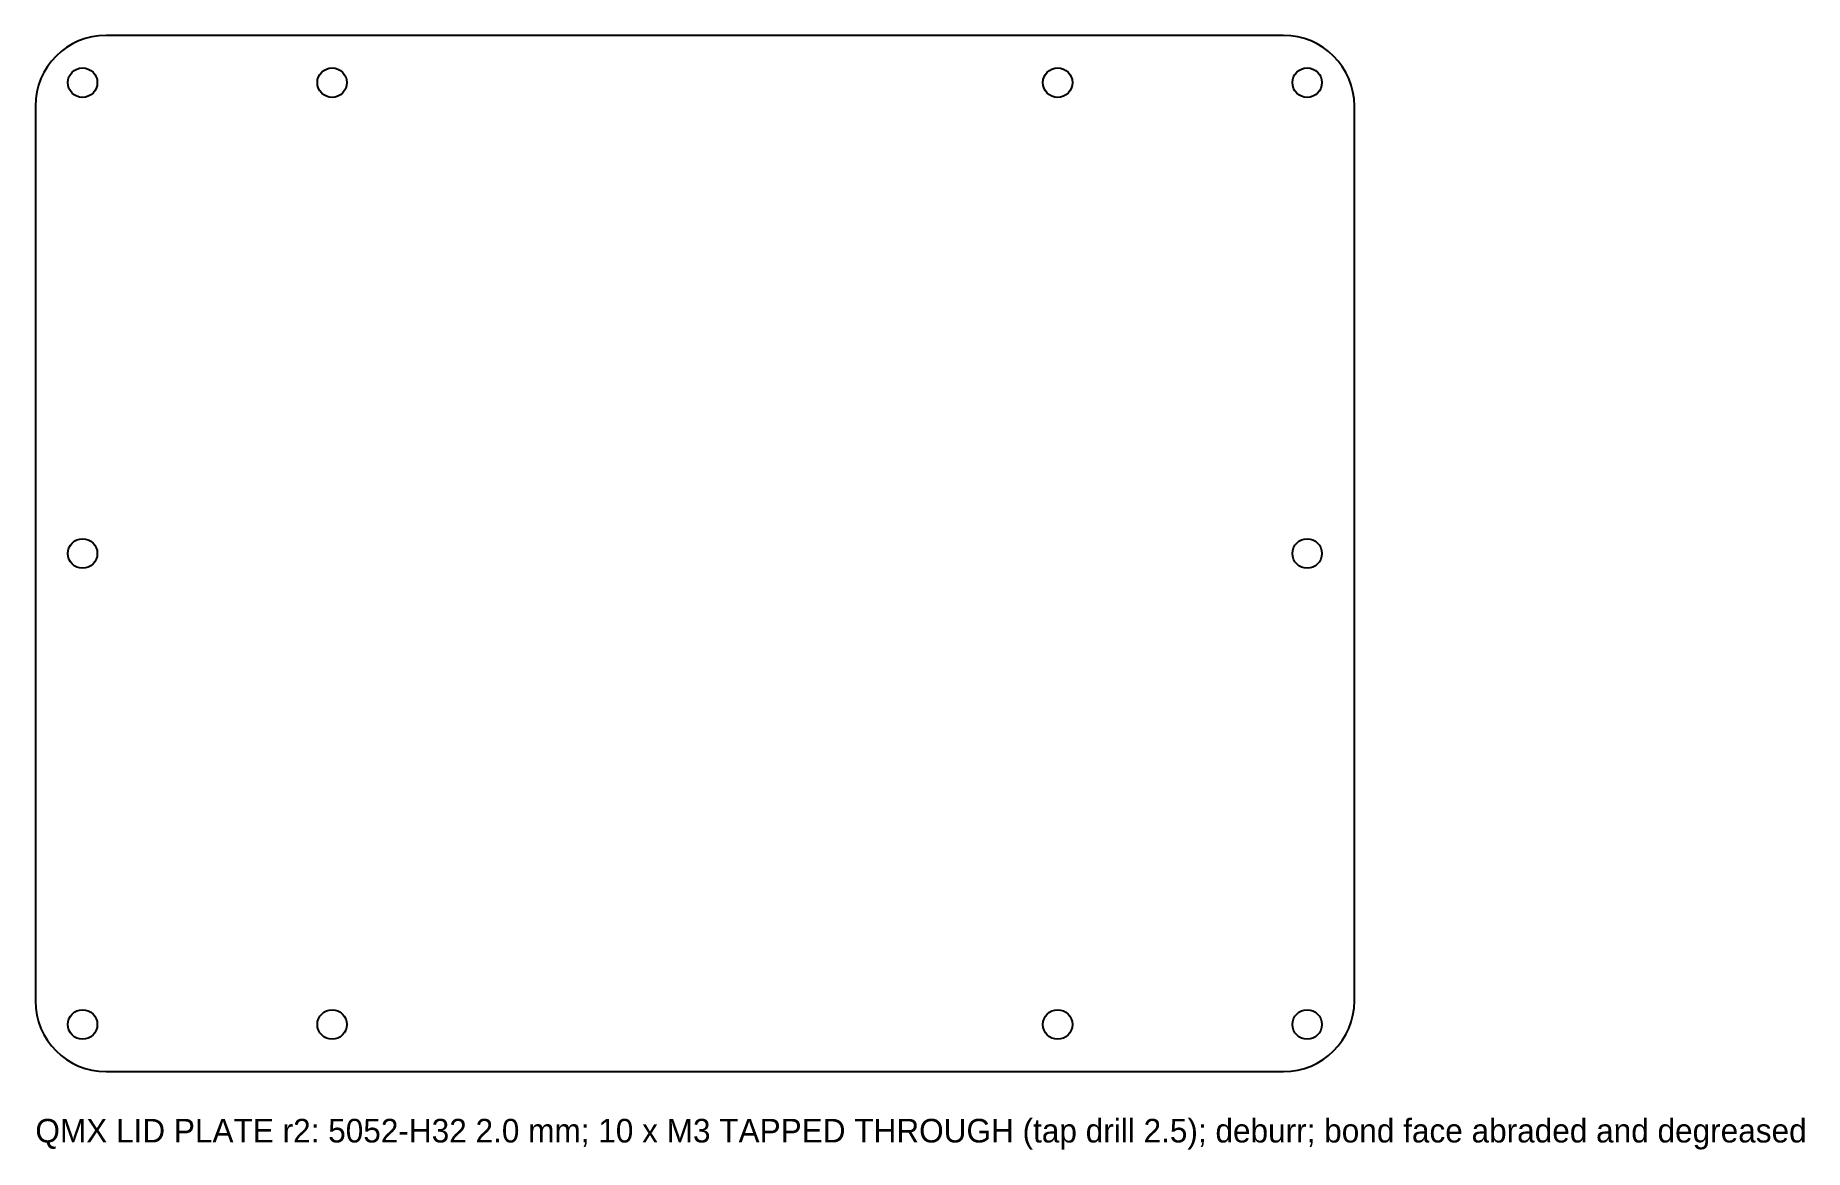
# Model space of a CAD drawing. Header units: millimetres. Extents: x -56 to 94, y -51 to 44.
import ezdxf

# ---------------------------------------------------------------- set-up
doc = ezdxf.new("R2010")
doc.units = ezdxf.units.MM
for name, color, linetype in [('NOTE', 3, 'Continuous'), ('OUTLINE', 7, 'Continuous'), ('TAPPED_M3_THROUGH', 1, 'Continuous')]:
    doc.layers.add(name, color=color, linetype=linetype)

msp = doc.modelspace()

# ---------------------------------------------------------------- linework, layer by layer
at = {"layer": 'OUTLINE'}
for p, q in [((49.9, 43.9), (-49.9, 43.9)), ((-55.9, 37.9), (-55.9, -37.9)), ((55.9, -37.9), (55.9, 37.9)), ((-49.9, -43.9), (49.9, -43.9))]:
    msp.add_line(p, q, dxfattribs=at)
for centre, start, end in [((-49.9, 37.9), 90, 180), ((49.9, 37.9), 0, 90), ((-49.9, -37.9), 180, 270), ((49.9, -37.9), 270, 360)]:
    msp.add_arc(centre, 6, start, end, dxfattribs=at)
at = {"layer": 'TAPPED_M3_THROUGH'}
for centre in [(-51.9, 39.9), (-30.75, 39.9), (30.75, 39.9), (51.9, 39.9), (-51.9, 0), (51.9, 0), (-51.9, -39.9), (-30.75, -39.9), (30.75, -39.9), (51.9, -39.9)]:
    msp.add_circle(centre, 1.25, dxfattribs=at)

# ---------------------------------------------------------------- texts
at = {"layer": 'NOTE'}
msp.add_text('QMX LID PLATE r2: 5052-H32 2.0 mm; 10 x M3 TAPPED THROUGH (tap drill 2.5); deburr; bond face abraded and degreased', height=2, dxfattribs=at).set_placement((-55.9, -49.9))

doc.saveas('drawing.dxf')
